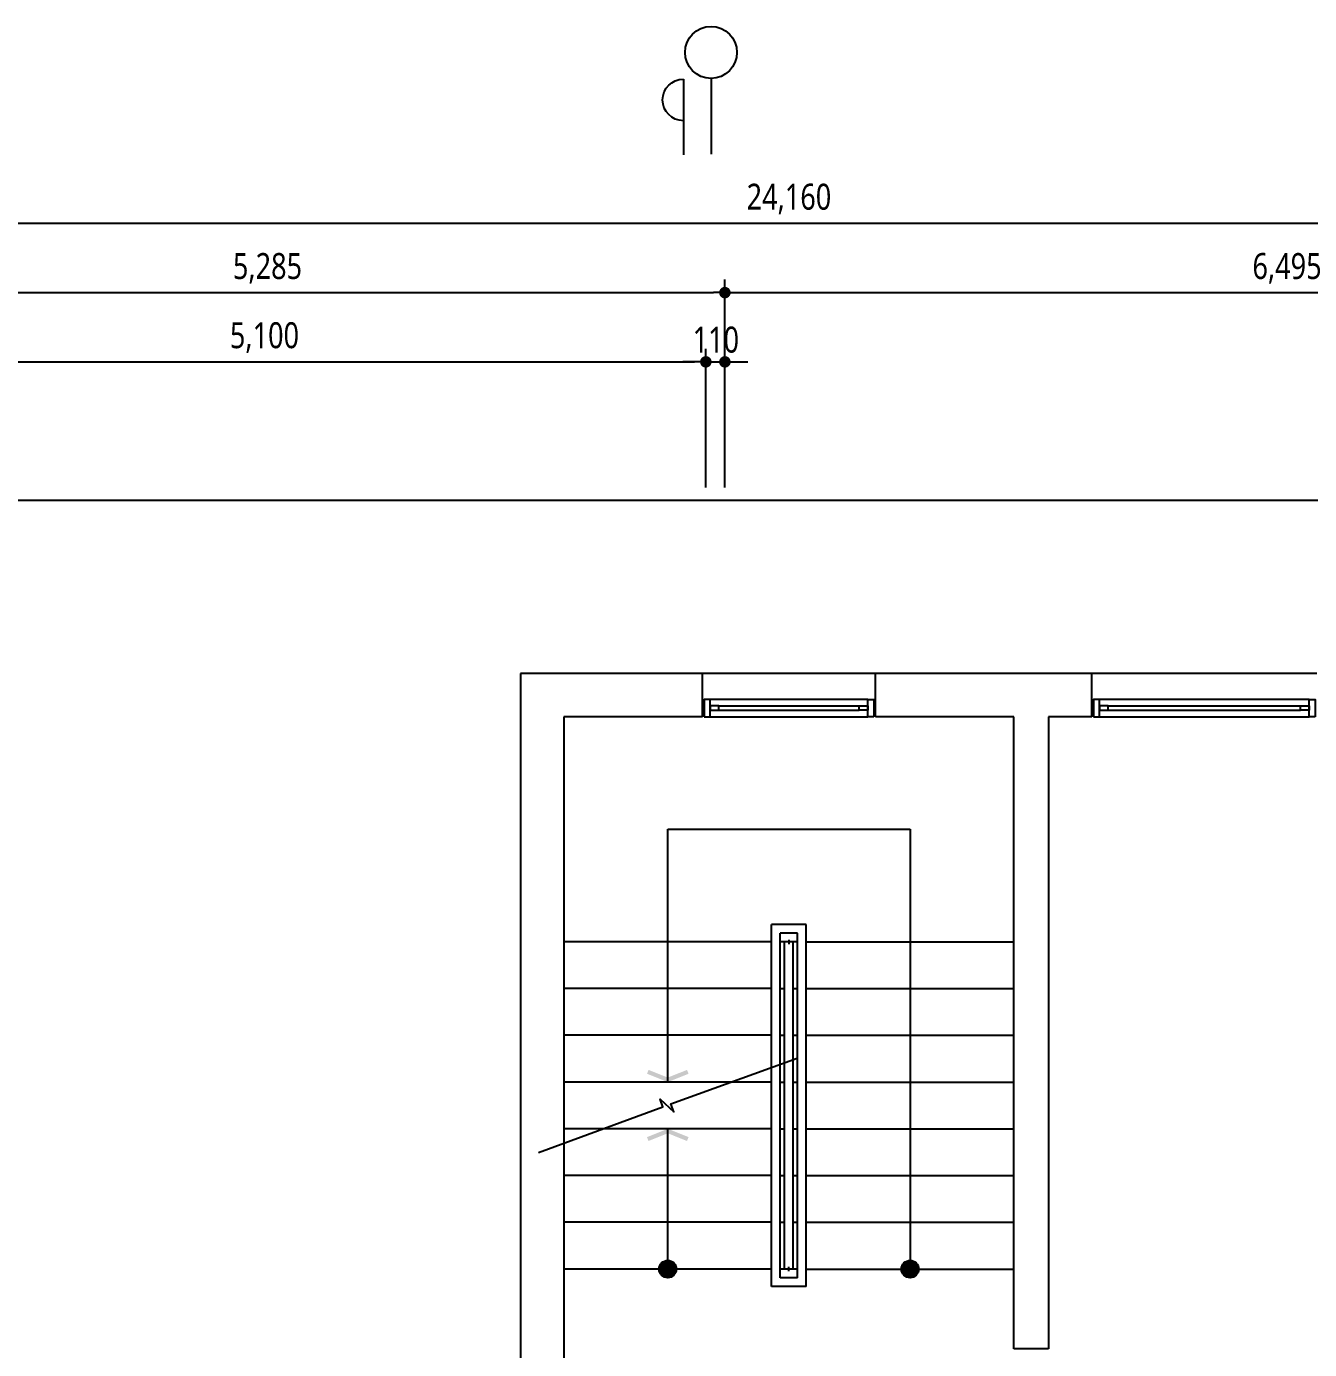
# Model space of a CAD drawing. Header units: millimetres. Extents: x -33000 to 294000, y 0 to 42408.
# Drawn here: x 267536 to 274949, y 20570 to 28212 of the extents above; entities that cross this region are included whole.
import ezdxf

# ---------------------------------------------------------------- set-up
doc = ezdxf.new("R2010")
doc.units = ezdxf.units.MM
doc.header["$LTSCALE"] = 50
doc.layers.add('arch', color=8, linetype='Continuous')
doc.layers.add('DIM', color=7, linetype='Continuous')
doc.styles.add('ANU-TEXT 0', font='malgun.ttf', dxfattribs={"width": 0.8})
doc.dimstyles.new('UDIM-외부', dxfattribs={"dimscale": 50, "dimtxt": 3, "dimasz": 1.33, "dimexe": 1.5, "dimexo": 1.5, "dimgap": 1, "dimtad": 1, "dimdec": 0, "dimzin": 0, "dimdsep": 46, "dimlunit": 6, "dimtxsty": 'ANU-TEXT 0', "dimblk": 'DOT', "dimcen": 0.09, "dimdle": 1.5, "dimclrd": 256, "dimclre": 256, "dimclrt": 3, "dimadec": 0, "dimazin": 0, "dimtfac": 1, "dimtdec": 0, "dimtix": 1, "dimtmove": 2, "dimatfit": 3, "dimfxl": 1.5, "dimtolj": 1, "dimtzin": 0, "dimlwd": -1, "dimarcsym": 0})

# ---------------------------------------------------------------- blocks, each defined once
blk = doc.blocks.new('_Dot')
at = {"color": 0, "linetype": 'ByBlock', "lineweight": -2}
blk.add_line((-0.5, 0), (-1, 0), dxfattribs=at)
at = {"color": 0, "linetype": 'ByBlock', "const_width": 0.5}
blk.add_lwpolyline([(-0.25, 0, 1), (0.25, 0, 1)], format="xyb", close=True, dxfattribs=at)
blk = doc.blocks.new('*D298')
at = {"lineweight": -2, "transparency": 16777216}
for p, q in [((11600, 16745), (11600, 17545)), ((11710, 16745), (11710, 17545))]:
    blk.add_line(p, q, dxfattribs=at)
at = {"transparency": 16777216}
for p, q in [((11533.5, 17470), (11467, 17470)), ((11600, 17470), (11710, 17470)), ((11776.5, 17470), (11843, 17470))]:
    blk.add_line(p, q, dxfattribs=at)
at = {"layer": 'Defpoints', "color": 0, "transparency": 16777216}
for p in [(11710, 17470), (11600, 16670), (11710, 16670)]:
    blk.add_point(p, dxfattribs=at)
at = {"transparency": 16777216, "xscale": 66.5, "yscale": 66.5, "zscale": 66.5}
blk.add_blockref('_Dot', (11600, 17470), dxfattribs=at)
at = {"transparency": 16777216, "xscale": 66.5, "yscale": 66.5, "zscale": 66.5, "rotation": 180}
blk.add_blockref('_Dot', (11710, 17470), dxfattribs=at)
at = {"transparency": 16777216, "insert": (11657.6, 17597.5), "char_height": 150, "attachment_point": 5, "style": 'ANU-TEXT 0'}
blk.add_mtext('\\A1;110', dxfattribs=at)
blk = doc.blocks.new('*D318')
at = {"lineweight": -2, "transparency": 16777216}
for p, q in [((0, 16745), (0, 18345)), ((24160, 16745), (24160, 18345))]:
    blk.add_line(p, q, dxfattribs=at)
at = {"transparency": 16777216}
blk.add_line((24093.5, 18270), (66.5, 18270), dxfattribs=at)
at = {"layer": 'Defpoints', "color": 0, "transparency": 16777216}
for p in [(0, 18270), (0, 16670), (24160, 16670)]:
    blk.add_point(p, dxfattribs=at)
at = {"transparency": 16777216, "xscale": 66.5, "yscale": 66.5, "zscale": 66.5, "rotation": 180}
blk.add_blockref('_Dot', (0, 18270), dxfattribs=at)
at = {"transparency": 16777216, "xscale": 66.5, "yscale": 66.5, "zscale": 66.5}
blk.add_blockref('_Dot', (24160, 18270), dxfattribs=at)
at = {"transparency": 16777216, "insert": (12080, 18410.5), "char_height": 150, "attachment_point": 5, "style": 'ANU-TEXT 0'}
blk.add_mtext('\\A1;24,160', dxfattribs=at)
blk = doc.blocks.new('*D319')
at = {"lineweight": -2, "transparency": 16777216}
for p, q in [((6500, 16745), (6500, 17545)), ((11600, 16745), (11600, 17545))]:
    blk.add_line(p, q, dxfattribs=at)
at = {"transparency": 16777216}
blk.add_line((6566.5, 17470), (11533.5, 17470), dxfattribs=at)
at = {"layer": 'Defpoints', "color": 0, "transparency": 16777216}
for p in [(11600, 17470), (6500, 16670), (11600, 16670)]:
    blk.add_point(p, dxfattribs=at)
at = {"transparency": 16777216, "xscale": 66.5, "yscale": 66.5, "zscale": 66.5, "rotation": 180}
blk.add_blockref('_Dot', (6500, 17470), dxfattribs=at)
at = {"transparency": 16777216, "xscale": 66.5, "yscale": 66.5, "zscale": 66.5}
blk.add_blockref('_Dot', (11600, 17470), dxfattribs=at)
at = {"transparency": 16777216, "insert": (9050, 17610.5), "char_height": 150, "attachment_point": 5, "style": 'ANU-TEXT 0'}
blk.add_mtext('\\A1;5,100', dxfattribs=at)
blk = doc.blocks.new('*D320')
at = {"lineweight": -2, "transparency": 16777216}
for p, q in [((11710, 16745), (11710, 17945)), ((18205, 16745), (18205, 17945))]:
    blk.add_line(p, q, dxfattribs=at)
at = {"transparency": 16777216}
blk.add_line((11776.5, 17870), (18138.5, 17870), dxfattribs=at)
at = {"layer": 'Defpoints', "color": 0, "transparency": 16777216}
for p in [(18205, 17870), (11710, 16670), (18205, 16670)]:
    blk.add_point(p, dxfattribs=at)
at = {"transparency": 16777216, "xscale": 66.5, "yscale": 66.5, "zscale": 66.5, "rotation": 180}
blk.add_blockref('_Dot', (11710, 17870), dxfattribs=at)
at = {"transparency": 16777216, "xscale": 66.5, "yscale": 66.5, "zscale": 66.5}
blk.add_blockref('_Dot', (18205, 17870), dxfattribs=at)
at = {"transparency": 16777216, "insert": (14957.5, 18010.1), "char_height": 150, "attachment_point": 5, "style": 'ANU-TEXT 0'}
blk.add_mtext('\\A1;6,495', dxfattribs=at)
blk = doc.blocks.new('*D305')
at = {"lineweight": -2, "transparency": 16777216}
for p, q in [((6425, 16745), (6425, 17945)), ((11710, 16745), (11710, 17945))]:
    blk.add_line(p, q, dxfattribs=at)
at = {"transparency": 16777216}
blk.add_line((6491.5, 17870), (11643.5, 17870), dxfattribs=at)
at = {"layer": 'Defpoints', "color": 0, "transparency": 16777216}
for p in [(11710, 17870), (6425, 16670), (11710, 16670)]:
    blk.add_point(p, dxfattribs=at)
at = {"transparency": 16777216, "xscale": 66.5, "yscale": 66.5, "zscale": 66.5, "rotation": 180}
blk.add_blockref('_Dot', (6425, 17870), dxfattribs=at)
at = {"transparency": 16777216, "xscale": 66.5, "yscale": 66.5, "zscale": 66.5}
blk.add_blockref('_Dot', (11710, 17870), dxfattribs=at)
at = {"transparency": 16777216, "insert": (9067.5, 18010.1), "char_height": 150, "attachment_point": 5, "style": 'ANU-TEXT 0'}
blk.add_mtext('\\A1;5,285', dxfattribs=at)
blk = doc.blocks.new('중심')
blk.add_line((-350, 0), (0, 0))
blk.add_circle((-470, 0), 120)
blk = doc.blocks.new('안목')
blk.add_line((-350, 0), (0, 0))
blk.add_arc((-254, 0), 96, 0, 180)
blk = doc.blocks.new('A$C09b3bb5e')
at = {"zscale": 1.25}
for name, p, xscale, yscale, rotation in [('중심', (11629.8, 18670), 1.25, 1.25, 270), ('안목', (11470, 18665.7), -1.250000000000004, 1.250000000000004, 90)]:
    blk.add_blockref(name, p, dxfattribs=dict(at, xscale=xscale, yscale=yscale, rotation=rotation))
for base, p1, p2, picture, middle in [((0, 18270), (24160, 16670), (0, 16670), '*D318', (12080, 18410.5)), ((11710, 17870), (6425, 16670), (11710, 16670), '*D305', (9067.5, 18010.1)), ((18205, 17870), (11710, 16670), (18205, 16670), '*D320', (14957.5, 18010.1)), ((11600, 17470), (6500, 16670), (11600, 16670), '*D319', (9050, 17610.5))]:
    dim = blk.add_linear_dim(base=base, p1=p1, p2=p2, dimstyle='UDIM-외부', override={"dimclrd": 256, "dimclre": 256, "dimclrt": 256})
    dim.commit()
    dim.dimension.update_dxf_attribs({"geometry": picture, "text_midpoint": middle})
dim = blk.add_linear_dim(base=(11710, 17470), p1=(11600, 16670), p2=(11710, 16670), dimstyle='UDIM-외부', override={"dimclrd": 256, "dimclre": 256, "dimclrt": 256})
dim.commit()
dim.dimension.update_dxf_attribs({"geometry": '*D298', "text_midpoint": (11657.6, 17597.5), "dimtype": 160})

msp = doc.modelspace()

# ---------------------------------------------------------------- linework, layer by layer
at = {"layer": 'arch'}
for p, q in [((271441.2, 24474.6), (270391.2, 24474.6)), ((270391.2, 24474.6), (270391.2, 18754.6)), ((271441.2, 24224.6), (271441.2, 24474.6)), ((272441.2, 24474.6), (271441.2, 24474.6)), ((272441.2, 24224.6), (272441.2, 24474.6)), ((273691.2, 24474.6), (272441.2, 24474.6)), ((273691.2, 24224.6), (273691.2, 24474.6)), ((274991.2, 24474.6), (273691.2, 24474.6)), ((272396.2, 24324.6), (271486.2, 24324.6)), ((273691.2, 24224.6), (273691.2, 24324.6)), ((274946.2, 24324.6), (273736.2, 24324.6)), ((271536.2, 24287.1), (272346.2, 24287.1)), ((271536.2, 24262.1), (272346.2, 24262.1)), ((273786.2, 24287.1), (274896.2, 24287.1)), ((273786.2, 24262.1), (274896.2, 24262.1)), ((271441.2, 24224.6), (270641.2, 24224.6)), ((270641.2, 24224.6), (270641.2, 19454.6)), ((271486.2, 24224.6), (272396.2, 24224.6)), ((273241.2, 24224.6), (272441.2, 24224.6)), ((273241.2, 20574.6), (273241.2, 24224.6)), ((273441.2, 24224.6), (273441.2, 20574.6)), ((273691.2, 24224.6), (273441.2, 24224.6)), ((273736.2, 24224.6), (274946.2, 24224.6)), ((271241.2, 22114.6), (271241.2, 23574.6)), ((271241.2, 23574.6), (272641.2, 23574.6)), ((272641.2, 23574.6), (272641.2, 21034.6)), ((271841.2, 20934.6), (271841.2, 23024.6)), ((272041.2, 23024.6), (271841.2, 23024.6)), ((272041.2, 20934.6), (272041.2, 23024.6)), ((271891.2, 20984.6), (271891.2, 22974.6)), ((271991.2, 22974.6), (271891.2, 22974.6)), ((271941.2, 22937.1), (271941.2, 22912.1)), ((271991.2, 20984.6), (271991.2, 22974.6)), ((271841.2, 22924.6), (270641.2, 22924.6)), ((271991.2, 22924.6), (271891.2, 22924.6)), ((271916.2, 21034.6), (271916.2, 22924.6)), ((271953.7, 22924.6), (271928.7, 22924.6)), ((271966.2, 21034.6), (271966.2, 22924.6)), ((272041.2, 22924.6), (273241.2, 22924.6)), ((271841.2, 22654.6), (270641.2, 22654.6)), ((271891.2, 22654.6), (271916.2, 22654.6)), ((271966.2, 22654.6), (271991.2, 22654.6)), ((272041.2, 22654.6), (273241.2, 22654.6)), ((271841.2, 22384.6), (270641.2, 22384.6)), ((271891.2, 22384.6), (271916.2, 22384.6)), ((271966.2, 22384.6), (271991.2, 22384.6)), ((272041.2, 22384.6), (273241.2, 22384.6)), ((271841.2, 22114.6), (270641.2, 22114.6)), ((271891.2, 22114.6), (271916.2, 22114.6)), ((271966.2, 22114.6), (271991.2, 22114.6)), ((272041.2, 22114.6), (273241.2, 22114.6)), ((271841.2, 21844.6), (270641.2, 21844.6)), ((271241.2, 21034.6), (271241.2, 21844.6)), ((271891.2, 21844.6), (271916.2, 21844.6)), ((271966.2, 21844.6), (271991.2, 21844.6)), ((272041.2, 21844.6), (273241.2, 21844.6)), ((271841.2, 21574.6), (270641.2, 21574.6)), ((271891.2, 21574.6), (271916.2, 21574.6)), ((271966.2, 21574.6), (271991.2, 21574.6)), ((272041.2, 21574.6), (273241.2, 21574.6)), ((271841.2, 21304.6), (270641.2, 21304.6)), ((271891.2, 21304.6), (271916.2, 21304.6)), ((271966.2, 21304.6), (271991.2, 21304.6)), ((272041.2, 21304.6), (273241.2, 21304.6)), ((271841.2, 21034.6), (270641.2, 21034.6)), ((271991.2, 21034.6), (271891.2, 21034.6)), ((271953.7, 21034.6), (271928.7, 21034.6)), ((271941.2, 21022.1), (271941.2, 21047.1)), ((272041.2, 21034.6), (273241.2, 21034.6)), ((271991.2, 20984.6), (271891.2, 20984.6)), ((272041.2, 20934.6), (271841.2, 20934.6)), ((273441.2, 20574.6), (273241.2, 20574.6))]:
    msp.add_line(p, q, dxfattribs=at)
for points in [[(258206.2, 6804.6), (288286.2, 6804.6), (288286.2, 25474.6), (258206.2, 25474.6)], [(271451.2, 24224.6), (271486.2, 24224.6), (271486.2, 24324.6), (271451.2, 24324.6)], [(272431.2, 24224.6), (272396.2, 24224.6), (272396.2, 24324.6), (272431.2, 24324.6)], [(273701.2, 24224.6), (273736.2, 24224.6), (273736.2, 24324.6), (273701.2, 24324.6)], [(274981.2, 24224.6), (274946.2, 24224.6), (274946.2, 24324.6), (274981.2, 24324.6)], [(271486.2, 24262.1), (271536.2, 24262.1), (271536.2, 24287.1), (271486.2, 24287.1)], [(272396.2, 24262.1), (272346.2, 24262.1), (272346.2, 24287.1), (272396.2, 24287.1)], [(273736.2, 24262.1), (273786.2, 24262.1), (273786.2, 24287.1), (273736.2, 24287.1)], [(274946.2, 24262.1), (274896.2, 24262.1), (274896.2, 24287.1), (274946.2, 24287.1)]]:
    msp.add_lwpolyline(points, close=True, dxfattribs=at)
msp.add_lwpolyline([(270494.1, 21706.9), (271212.7, 21971.1), (271196.3, 22016.2), (271276.1, 21943), (271259.7, 21988.1), (271988.3, 22252.3)], dxfattribs=at)
at = {"layer": 'arch', "const_width": 50}
for points in [[(271266.2, 21034.6, -1), (271216.2, 21034.6, -1)], [(272666.2, 21034.6, -1), (272616.2, 21034.6, -1)]]:
    msp.add_lwpolyline(points, format="xyb", close=True, dxfattribs=at)
at = {"layer": 'arch'}
for centre in [(271241.2, 21034.6), (272641.2, 21034.6)]:
    msp.add_circle(centre, 50, dxfattribs=at)
for points in [[(271241.2, 22114.6), (271241.2, 22140.5), (271121.2, 22162.6), (271130.1, 22184.9)], [(271361.2, 22162.6), (271352.3, 22184.9), (271241.2, 22114.6), (271241.2, 22140.5)], [(271241.2, 21844.6), (271241.2, 21818.8), (271121.2, 21796.6), (271130.1, 21774.3)], [(271361.2, 21796.6), (271352.3, 21774.3), (271241.2, 21844.6), (271241.2, 21818.8)]]:
    msp.add_solid(points, dxfattribs=at)

# ---------------------------------------------------------------- block references
at = {"layer": 'DIM'}
msp.add_blockref('A$C09b3bb5e', (259861.2, 8804.6), dxfattribs=at)

doc.saveas('drawing.dxf')
